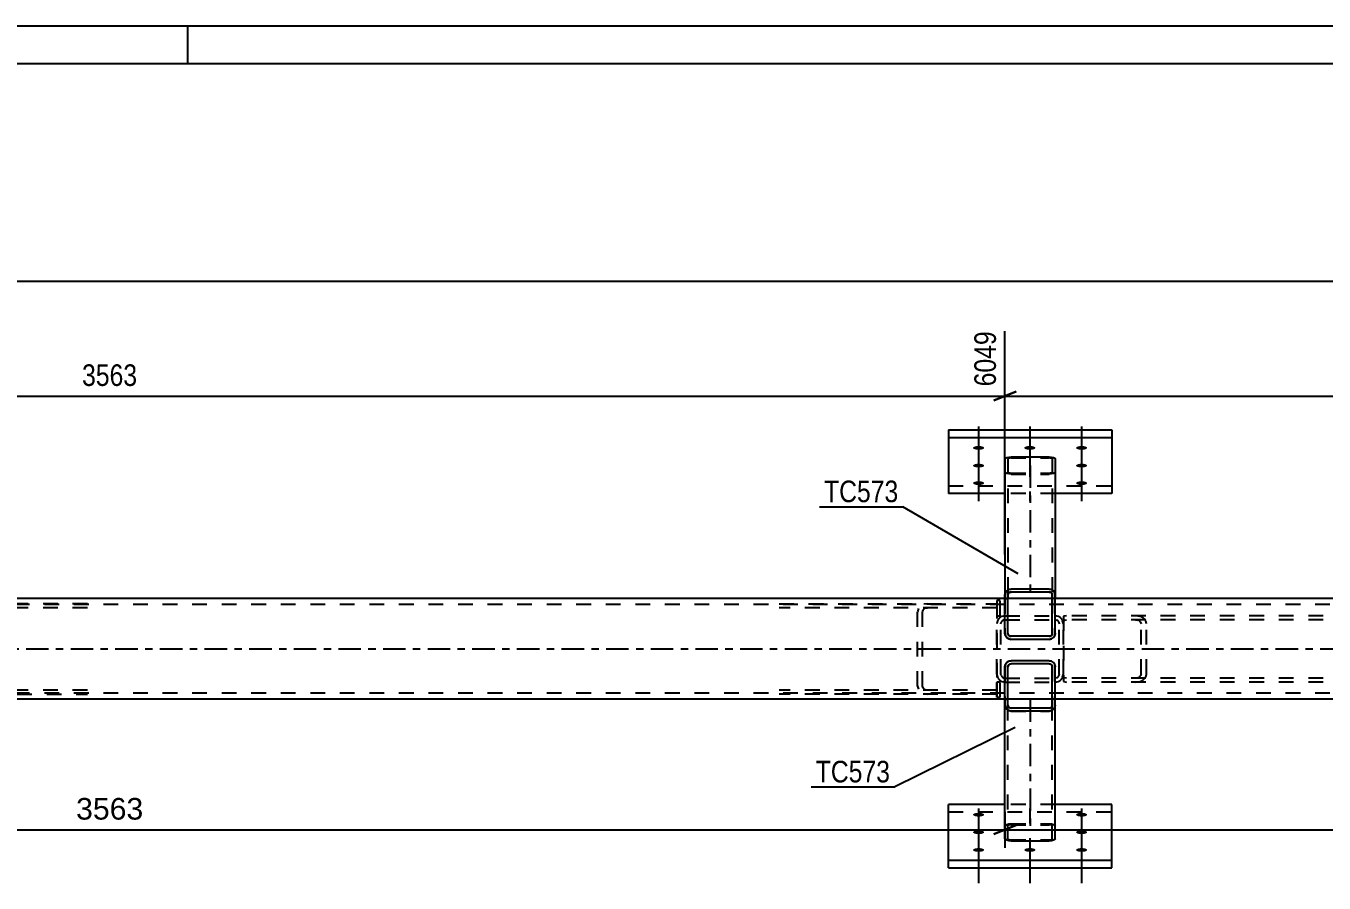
# Model space of a CAD drawing. Header units: millimetres. Extents: x -82 to 1107, y -634 to 207.
# Drawn here: x 245.5 to 417.7, y 93.4 to 207.1 of the extents above; entities that cross this region are included whole.
import ezdxf

# ---------------------------------------------------------------- set-up
doc = ezdxf.new("R2010")
doc.units = ezdxf.units.MM
doc.linetypes.add('DXK_LINE_DOT2', pattern=[3.9198, 1.9599, -1.9599])
doc.linetypes.add('DXK_LINE_DOT3', pattern=[5.9187, 2.979, -0.9799, 0.9799, -0.9799])
doc.styles.add('Arial', font='ARIAL.TTF', dxfattribs={"height": 0.2})
doc.styles.add('Arial Narrow', font='ARIALN.TTF', dxfattribs={"height": 0.2})

# ---------------------------------------------------------------- blocks, each defined once
blk = doc.blocks.new('Unknown-348435297-1162')
at = {"color": 5, "linetype": 'Continuous'}
for p, q in [((1106.97, 207.06), (-82.03, 207.06)), ((266.97, 202.06), (266.97, 207.06)), ((1101.97, 202.06), (-77.03, 202.06))]:
    blk.add_line(p, q, dxfattribs=at)
blk = doc.blocks.new('Part-348435297-2573 - 2361')
at = {"color": 7, "linetype": 'DXK_LINE_DOT2'}
for p, q in [((374.69, 130.86), (374.29, 130.86)), ((374.29, 130.86), (374.29, 128.86)), ((374.29, 130.86), (374.29, 128.86)), ((374.69, 128.86), (374.69, 130.86)), ((374.69, 128.86), (374.69, 130.86)), ((374.29, 128.86), (374.69, 128.86))]:
    blk.add_line(p, q, dxfattribs=at)
blk = doc.blocks.new('Part-348435297-2366 - 2361')
at = {"color": 7, "linetype": 'DXK_LINE_DOT2'}
for p, q in [((345.39, 130.46), (374.29, 130.46)), ((374.29, 129.93), (345.39, 129.93)), ((363.86, 129.8), (363.76, 129.39)), ((363.76, 119.53), (363.76, 129.39)), ((364.42, 129.39), (364.48, 129.6)), ((364.42, 119.53), (364.42, 129.39)), ((365.09, 130.46), (364.58, 130.38)), ((364.84, 129.89), (365.09, 129.93)), ((374.29, 130.46), (374.29, 118.46)), ((374.29, 118.99), (345.39, 118.99)), ((363.76, 119.53), (363.86, 119.12)), ((364.48, 119.32), (364.42, 119.53)), ((365.09, 118.99), (364.84, 119.03)), ((374.29, 118.46), (345.39, 118.46)), ((364.58, 118.54), (365.09, 118.46))]:
    blk.add_line(p, q, dxfattribs=at)
for centre, start, end in [((365.01, 129.3), 106.7172, 150.7482), ((365.01, 119.62), 209.2518, 253.2828)]:
    blk.add_arc(centre, 0.615, start, end, dxfattribs=at)
blk = doc.blocks.new('Part-348435297-2367 - 2361')
at = {"color": 7, "linetype": 'DXK_LINE_DOT2'}
for p, q in [((224.74, 130.46), (224.74, 118.46)), ((253.64, 130.46), (224.74, 130.46)), ((253.64, 129.93), (224.74, 129.93)), ((234.45, 130.38), (233.94, 130.46)), ((233.94, 129.93), (234.19, 129.89)), ((234.55, 129.6), (234.6, 129.39)), ((234.6, 119.53), (234.6, 129.39)), ((235.27, 129.39), (235.17, 129.8)), ((235.27, 119.53), (235.27, 129.39)), ((253.64, 118.99), (224.74, 118.99)), ((234.19, 119.03), (233.94, 118.99)), ((234.6, 119.53), (234.55, 119.32)), ((235.17, 119.12), (235.27, 119.53)), ((224.74, 118.46), (253.64, 118.46)), ((233.94, 118.46), (234.45, 118.54))]:
    blk.add_line(p, q, dxfattribs=at)
for centre, start, end in [((234.02, 129.3), 29.2518, 73.2828), ((234.02, 119.62), 286.7172, 330.7482)]:
    blk.add_arc(centre, 0.615, start, end, dxfattribs=at)
blk = doc.blocks.new('Part-348435297-2496 - 2361')
at = {"color": 2, "linetype": 'Continuous'}
for p, q in [((375.35, 131.13), (144.51, 131.13)), ((775.35, 131.13), (382.02, 131.13)), ((375.35, 117.79), (144.51, 117.79)), ((775.35, 117.79), (382.02, 117.79))]:
    blk.add_line(p, q, dxfattribs=at)
at = {"color": 7, "linetype": 'DXK_LINE_DOT2'}
for p, q in [((382.02, 131.13), (375.35, 131.13)), ((1010.34, 130.33), (44.28, 130.33)), ((1010.34, 118.59), (44.28, 118.59)), ((382.02, 117.79), (375.35, 117.79))]:
    blk.add_line(p, q, dxfattribs=at)
at = {"color": 7, "linetype": 'DXK_LINE_DOT3'}
blk.add_line((44.28, 124.46), (1010.34, 124.46), dxfattribs=at)
blk = doc.blocks.new('Part-348435297-2369 - 2361')
at = {"color": 7, "linetype": 'DXK_LINE_DOT2'}
for p, q in [((383.51, 128.86), (383.09, 128.8)), ((383.09, 128.8), (383.09, 120.12)), ((383.09, 128.21), (383.23, 128.29)), ((383.23, 128.29), (383.51, 128.33)), ((417.55, 128.86), (383.51, 128.86)), ((417.55, 128.33), (383.51, 128.33)), ((393.23, 128.78), (392.67, 128.86)), ((392.67, 128.33), (392.95, 128.29)), ((393.34, 128), (393.4, 127.79)), ((393.4, 121.13), (393.4, 127.79)), ((394.13, 127.79), (394.02, 128.2)), ((394.13, 121.13), (394.13, 127.79)), ((383.23, 120.63), (383.09, 120.71)), ((383.51, 120.59), (383.23, 120.63)), ((417.55, 120.59), (383.51, 120.59)), ((392.95, 120.63), (392.67, 120.59)), ((393.4, 121.13), (393.34, 120.92)), ((394.02, 120.72), (394.13, 121.13)), ((383.09, 120.12), (383.51, 120.06)), ((417.55, 120.06), (383.51, 120.06)), ((392.67, 120.06), (393.23, 120.14))]:
    blk.add_line(p, q, dxfattribs=at)
for centre, radius, start, end in [((392.78, 127.64), 0.668, 32.4096, 75.4447), ((392.89, 127.49), 1.34, 32.4096, 75.4447), ((392.78, 121.28), 0.668, 284.5553, 327.5904), ((392.89, 121.44), 1.34, 284.5553, 327.5904)]:
    blk.add_arc(centre, radius, start, end, dxfattribs=at)
blk = doc.blocks.new('Part-348435297-2438 - 2361')
at = {"color": 2, "linetype": 'Continuous'}
for p, q in [((375.41, 149.75), (375.59, 149.84)), ((375.59, 149.84), (375.84, 149.9)), ((375.84, 149.9), (376.15, 149.92)), ((376.15, 149.92), (381.22, 149.92)), ((381.22, 149.92), (381.52, 149.9)), ((381.52, 149.9), (381.78, 149.84)), ((381.78, 149.84), (381.96, 149.75)), ((375.35, 149.65), (375.41, 149.75)), ((375.35, 149.65), (375.35, 131.6)), ((381.96, 149.75), (382.02, 149.65)), ((382.02, 149.65), (382.02, 131.13)), ((381.62, 131.13), (375.75, 131.13)), ((382.02, 131.13), (382.02, 131.13))]:
    blk.add_line(p, q, dxfattribs=at)
at = {"color": 7, "linetype": 'DXK_LINE_DOT2'}
for p, q in [((375.78, 149.7), (375.75, 149.65)), ((375.75, 149.65), (375.75, 132.27)), ((375.87, 149.74), (375.78, 149.7)), ((376, 149.77), (375.87, 149.74)), ((376.15, 149.78), (376, 149.77)), ((376.15, 149.78), (381.22, 149.78)), ((381.37, 149.77), (381.22, 149.78)), ((381.5, 149.74), (381.37, 149.77)), ((381.59, 149.7), (381.5, 149.74)), ((381.62, 149.65), (381.59, 149.7)), ((381.62, 149.65), (381.62, 131.13)), ((375.41, 147.81), (375.35, 147.91)), ((375.59, 147.72), (375.41, 147.81)), ((375.84, 147.66), (375.59, 147.72)), ((375.75, 147.91), (375.78, 147.86)), ((375.78, 147.86), (375.87, 147.82)), ((376.15, 147.64), (375.84, 147.66)), ((375.87, 147.82), (376, 147.79)), ((376, 147.79), (376.15, 147.78)), ((376.15, 147.78), (381.22, 147.78)), ((376.15, 147.64), (381.22, 147.64)), ((381.22, 147.78), (381.37, 147.79)), ((381.52, 147.66), (381.22, 147.64)), ((381.37, 147.79), (381.5, 147.82)), ((381.5, 147.82), (381.52, 147.83)), ((381.52, 147.83), (381.59, 147.86)), ((381.78, 147.72), (381.52, 147.66)), ((381.59, 147.86), (381.62, 147.91)), ((381.96, 147.81), (381.78, 147.72)), ((382.02, 147.91), (381.96, 147.81)), ((375.35, 131.6), (375.35, 131.13)), ((375.41, 131.13), (375.35, 131.13)), ((375.35, 131.13), (375.75, 131.13)), ((375.75, 132.27), (375.75, 131.13)), ((382.02, 131.13), (381.62, 131.13))]:
    blk.add_line(p, q, dxfattribs=at)
at = {"color": 7, "linetype": 'DXK_LINE_DOT3'}
blk.add_line((378.68, 148.78), (378.68, 131.13), dxfattribs=at)
blk = doc.blocks.new('Part-348435297-2376 - 2361')
at = {"color": 7, "linetype": 'DXK_LINE_DOT2'}
for p, q in [((374.37, 128.2), (374.29, 127.79)), ((374.29, 121.13), (374.29, 127.79)), ((374.82, 127.79), (374.86, 128)), ((374.82, 121.13), (374.82, 127.79)), ((375.35, 128.86), (374.94, 128.78)), ((375.15, 128.29), (375.35, 128.33)), ((375.35, 128.86), (382.02, 128.86)), ((375.35, 128.33), (382.02, 128.33)), ((382.43, 128.78), (382.02, 128.86)), ((382.02, 128.33), (382.22, 128.29)), ((382.51, 128), (382.55, 127.79)), ((382.55, 121.13), (382.55, 127.79)), ((383.09, 127.79), (383, 128.2)), ((383.09, 121.13), (383.09, 127.79)), ((374.29, 121.13), (374.37, 120.72)), ((374.86, 120.92), (374.82, 121.13)), ((375.35, 120.59), (375.15, 120.63)), ((375.35, 120.59), (382.02, 120.59)), ((382.22, 120.63), (382.02, 120.59)), ((382.55, 121.13), (382.51, 120.92)), ((383, 120.72), (383.09, 121.13)), ((374.94, 120.14), (375.35, 120.06)), ((375.35, 120.06), (382.02, 120.06)), ((382.02, 120.06), (382.43, 120.14))]:
    blk.add_line(p, q, dxfattribs=at)
for centre, radius, start, end in [((375.35, 127.79), 1.07, 112.5, 157.5), ((375.35, 127.79), 0.533, 112.5, 157.5), ((382.02, 127.79), 0.533, 22.5, 67.5), ((382.02, 127.79), 1.07, 22.5, 67.5), ((375.35, 121.13), 1.07, 202.5, 247.5), ((375.35, 121.13), 0.533, 202.5, 247.5), ((382.02, 121.13), 0.533, 292.5, 337.5), ((382.02, 121.13), 1.07, 292.5, 337.5)]:
    blk.add_arc(centre, radius, start, end, dxfattribs=at)
blk = doc.blocks.new('Part-348435297-2457 - 2361')
at = {"color": 2, "linetype": 'Continuous'}
for p, q in [((367.85, 153.49), (367.85, 145.08)), ((367.85, 153.49), (389.52, 153.49)), ((389.52, 153.49), (389.52, 145.08)), ((367.85, 152.49), (389.52, 152.49)), ((375.35, 145.08), (367.85, 145.08)), ((389.52, 145.08), (382.02, 145.08))]:
    blk.add_line(p, q, dxfattribs=at)
at = {"color": 7, "linetype": 'DXK_LINE_DOT2'}
for p, q in [((367.85, 146.08), (389.52, 146.08)), ((382.02, 145.08), (375.35, 145.08))]:
    blk.add_line(p, q, dxfattribs=at)
blk = doc.blocks.new('Part-348435297-2393 - 2361')
at = {"color": 7, "linetype": 'DXK_LINE_DOT2'}
for p, q in [((375.35, 117.01), (375.35, 117.79)), ((375.41, 117.79), (375.35, 117.79)), ((375.35, 117.79), (375.75, 117.79)), ((375.75, 99.27), (375.75, 117.79)), ((381.62, 99.27), (381.62, 117.79)), ((382.02, 117.79), (381.62, 117.79)), ((375.35, 101.01), (375.41, 101.11)), ((375.41, 101.11), (375.59, 101.2)), ((375.59, 101.2), (375.84, 101.26)), ((375.78, 101.06), (375.75, 101.01)), ((375.87, 101.1), (375.78, 101.06)), ((375.84, 101.26), (376.15, 101.28)), ((376, 101.13), (375.87, 101.1)), ((376.15, 101.14), (376, 101.13)), ((376.15, 101.28), (381.22, 101.28)), ((376.15, 101.14), (381.22, 101.14)), ((381.22, 101.28), (381.52, 101.26)), ((381.37, 101.13), (381.22, 101.14)), ((381.5, 101.1), (381.37, 101.13)), ((381.5, 101.1), (381.52, 101.09)), ((381.52, 101.26), (381.78, 101.2)), ((381.52, 101.09), (381.59, 101.06)), ((381.62, 101.01), (381.59, 101.06)), ((381.78, 101.2), (381.96, 101.11)), ((381.96, 101.11), (382.02, 101.01)), ((375.75, 99.27), (375.78, 99.22)), ((375.78, 99.22), (375.87, 99.18)), ((375.87, 99.18), (376, 99.15)), ((376, 99.15), (376.15, 99.14)), ((376.15, 99.14), (381.22, 99.14)), ((381.22, 99.14), (381.37, 99.15)), ((381.37, 99.15), (381.5, 99.18)), ((381.5, 99.18), (381.59, 99.22)), ((381.59, 99.22), (381.62, 99.27))]:
    blk.add_line(p, q, dxfattribs=at)
at = {"color": 2, "linetype": 'Continuous'}
for p, q in [((381.62, 117.79), (375.75, 117.79)), ((382.02, 117.79), (382.02, 117.79)), ((382.02, 99.27), (382.02, 117.79)), ((375.35, 99.27), (375.35, 117.01)), ((375.41, 99.17), (375.35, 99.27)), ((375.59, 99.08), (375.41, 99.17)), ((375.84, 99.02), (375.59, 99.08)), ((376.15, 99), (375.84, 99.02)), ((376.15, 99), (381.22, 99)), ((381.52, 99.02), (381.22, 99)), ((381.78, 99.08), (381.52, 99.02)), ((381.96, 99.17), (381.78, 99.08)), ((382.02, 99.27), (381.96, 99.17))]:
    blk.add_line(p, q, dxfattribs=at)
at = {"color": 7, "linetype": 'DXK_LINE_DOT3'}
blk.add_line((378.68, 117.79), (378.68, 100.14), dxfattribs=at)
blk = doc.blocks.new('Part-348435297-2456 - 2361')
at = {"color": 2, "linetype": 'Continuous'}
for p, q in [((367.85, 95.43), (367.85, 103.85)), ((375.35, 103.85), (367.85, 103.85)), ((389.52, 103.85), (382.02, 103.85)), ((389.52, 95.43), (389.52, 103.85)), ((367.85, 96.43), (389.52, 96.43)), ((367.85, 95.43), (389.52, 95.43))]:
    blk.add_line(p, q, dxfattribs=at)
at = {"color": 7, "linetype": 'DXK_LINE_DOT2'}
for p, q in [((375.41, 103.85), (375.35, 103.85)), ((382.02, 103.85), (375.41, 103.85)), ((367.85, 102.84), (389.52, 102.84))]:
    blk.add_line(p, q, dxfattribs=at)
blk = doc.blocks.new('Bolt-348435297-2550 - 2361')
at = {"linetype": 'Continuous'}
for points in [[(371.85, 102.23), (371.7, 102.23), (371.55, 102.25), (371.42, 102.27), (371.31, 102.31), (371.22, 102.35), (371.15, 102.4), (371.12, 102.45), (371.12, 102.5), (371.15, 102.55), (371.22, 102.6), (371.31, 102.64), (371.42, 102.68), (371.55, 102.71), (371.7, 102.72), (371.85, 102.73), (372, 102.72), (372.15, 102.71), (372.28, 102.68), (372.4, 102.64), (372.49, 102.6), (372.55, 102.55), (372.58, 102.5), (372.58, 102.45), (372.55, 102.4), (372.49, 102.35), (372.4, 102.31), (372.28, 102.27), (372.15, 102.25), (372, 102.23)], [(385.52, 102.23), (385.36, 102.23), (385.22, 102.25), (385.09, 102.27), (384.97, 102.31), (384.88, 102.35), (384.82, 102.4), (384.79, 102.45), (384.79, 102.5), (384.82, 102.55), (384.88, 102.6), (384.97, 102.64), (385.09, 102.68), (385.22, 102.71), (385.36, 102.72), (385.52, 102.73), (385.67, 102.72), (385.82, 102.71), (385.95, 102.68), (386.06, 102.64), (386.15, 102.6), (386.21, 102.55), (386.25, 102.5), (386.25, 102.45), (386.21, 102.4), (386.15, 102.35), (386.06, 102.31), (385.95, 102.27), (385.82, 102.25), (385.67, 102.23)], [(371.85, 99.9), (371.7, 99.91), (371.55, 99.92), (371.42, 99.95), (371.31, 99.98), (371.22, 100.03), (371.15, 100.07), (371.12, 100.13), (371.12, 100.18), (371.15, 100.23), (371.22, 100.28), (371.31, 100.32), (371.42, 100.35), (371.55, 100.38), (371.7, 100.4), (371.85, 100.4), (372, 100.4), (372.15, 100.38), (372.28, 100.35), (372.4, 100.32), (372.49, 100.28), (372.55, 100.23), (372.58, 100.18), (372.58, 100.13), (372.55, 100.07), (372.49, 100.03), (372.4, 99.98), (372.28, 99.95), (372.15, 99.92), (372, 99.91)], [(385.52, 99.9), (385.36, 99.91), (385.22, 99.92), (385.09, 99.95), (384.97, 99.98), (384.88, 100.03), (384.82, 100.07), (384.79, 100.13), (384.79, 100.18), (384.82, 100.23), (384.88, 100.28), (384.97, 100.32), (385.09, 100.35), (385.22, 100.38), (385.36, 100.4), (385.52, 100.4), (385.67, 100.4), (385.82, 100.38), (385.95, 100.35), (386.06, 100.32), (386.15, 100.28), (386.21, 100.23), (386.25, 100.18), (386.25, 100.13), (386.21, 100.07), (386.15, 100.03), (386.06, 99.98), (385.95, 99.95), (385.82, 99.92), (385.67, 99.91)], [(371.85, 97.55), (371.7, 97.56), (371.55, 97.57), (371.42, 97.6), (371.31, 97.63), (371.22, 97.68), (371.15, 97.73), (371.12, 97.78), (371.12, 97.83), (371.15, 97.88), (371.22, 97.93), (371.31, 97.97), (371.42, 98.01), (371.55, 98.03), (371.7, 98.05), (371.85, 98.05), (372, 98.05), (372.15, 98.03), (372.28, 98.01), (372.4, 97.97), (372.49, 97.93), (372.55, 97.88), (372.58, 97.83), (372.58, 97.78), (372.55, 97.73), (372.49, 97.68), (372.4, 97.63), (372.28, 97.6), (372.15, 97.57), (372, 97.56)], [(378.65, 97.55), (378.5, 97.56), (378.35, 97.57), (378.22, 97.6), (378.11, 97.63), (378.02, 97.68), (377.95, 97.73), (377.92, 97.78), (377.92, 97.83), (377.95, 97.88), (378.02, 97.93), (378.11, 97.97), (378.22, 98.01), (378.35, 98.03), (378.5, 98.05), (378.65, 98.05), (378.8, 98.05), (378.95, 98.03), (379.08, 98.01), (379.2, 97.97), (379.29, 97.93), (379.35, 97.88), (379.38, 97.83), (379.38, 97.78), (379.35, 97.73), (379.29, 97.68), (379.2, 97.63), (379.08, 97.6), (378.95, 97.57), (378.8, 97.56)], [(385.52, 97.55), (385.36, 97.56), (385.22, 97.57), (385.09, 97.6), (384.97, 97.63), (384.88, 97.68), (384.82, 97.73), (384.79, 97.78), (384.79, 97.83), (384.82, 97.88), (384.88, 97.93), (384.97, 97.97), (385.09, 98.01), (385.22, 98.03), (385.36, 98.05), (385.52, 98.05), (385.67, 98.05), (385.82, 98.03), (385.95, 98.01), (386.06, 97.97), (386.15, 97.93), (386.21, 97.88), (386.25, 97.83), (386.25, 97.78), (386.21, 97.73), (386.15, 97.68), (386.06, 97.63), (385.95, 97.6), (385.82, 97.57), (385.67, 97.56)]]:
    blk.add_hatch(color=1, dxfattribs=at).paths.add_polyline_path(points)
at = {"color": 1, "linetype": 'Continuous'}
for p, q in [((371.85, 103.29), (371.85, 98.09)), ((385.52, 103.29), (385.52, 98.09)), ((371.85, 100.97), (371.85, 95.77)), ((385.52, 100.97), (385.52, 95.77)), ((371.85, 98.62), (371.85, 93.42)), ((378.65, 98.62), (378.65, 93.42)), ((385.52, 98.62), (385.52, 93.42))]:
    blk.add_line(p, q, dxfattribs=at)
at = {"color": 1, "linetype": 'DXK_LINE_DOT2'}
blk.add_line((378.65, 103.29), (378.65, 98.09), dxfattribs=at)
blk = doc.blocks.new('Bolt-348435297-2551 - 2361')
at = {"linetype": 'Continuous'}
for points in [[(371.85, 151.37), (372, 151.36), (372.15, 151.35), (372.28, 151.32), (372.4, 151.29), (372.49, 151.24), (372.55, 151.2), (372.58, 151.14), (372.58, 151.09), (372.55, 151.04), (372.49, 150.99), (372.4, 150.95), (372.28, 150.91), (372.15, 150.89), (372, 150.87), (371.85, 150.87), (371.7, 150.87), (371.55, 150.89), (371.42, 150.91), (371.31, 150.95), (371.22, 150.99), (371.15, 151.04), (371.12, 151.09), (371.12, 151.14), (371.15, 151.2), (371.22, 151.24), (371.31, 151.29), (371.42, 151.32), (371.55, 151.35), (371.7, 151.36)], [(378.65, 151.37), (378.8, 151.36), (378.95, 151.35), (379.08, 151.32), (379.2, 151.29), (379.29, 151.24), (379.35, 151.2), (379.38, 151.14), (379.38, 151.09), (379.35, 151.04), (379.29, 150.99), (379.2, 150.95), (379.08, 150.91), (378.95, 150.89), (378.8, 150.87), (378.65, 150.87), (378.5, 150.87), (378.35, 150.89), (378.22, 150.91), (378.11, 150.95), (378.02, 150.99), (377.95, 151.04), (377.92, 151.09), (377.92, 151.14), (377.95, 151.2), (378.02, 151.24), (378.11, 151.29), (378.22, 151.32), (378.35, 151.35), (378.5, 151.36)], [(385.52, 151.37), (385.67, 151.36), (385.82, 151.35), (385.95, 151.32), (386.06, 151.29), (386.15, 151.24), (386.21, 151.2), (386.25, 151.14), (386.25, 151.09), (386.21, 151.04), (386.15, 150.99), (386.06, 150.95), (385.95, 150.91), (385.82, 150.89), (385.67, 150.87), (385.52, 150.87), (385.36, 150.87), (385.22, 150.89), (385.09, 150.91), (384.97, 150.95), (384.88, 150.99), (384.82, 151.04), (384.79, 151.09), (384.79, 151.14), (384.82, 151.2), (384.88, 151.24), (384.97, 151.29), (385.09, 151.32), (385.22, 151.35), (385.36, 151.36)], [(371.85, 149.02), (372, 149.01), (372.15, 149), (372.28, 148.97), (372.4, 148.94), (372.49, 148.89), (372.55, 148.85), (372.58, 148.8), (372.58, 148.74), (372.55, 148.69), (372.49, 148.64), (372.4, 148.6), (372.28, 148.57), (372.15, 148.54), (372, 148.52), (371.85, 148.52), (371.7, 148.52), (371.55, 148.54), (371.42, 148.57), (371.31, 148.6), (371.22, 148.64), (371.15, 148.69), (371.12, 148.74), (371.12, 148.8), (371.15, 148.85), (371.22, 148.89), (371.31, 148.94), (371.42, 148.97), (371.55, 149), (371.7, 149.01)], [(385.52, 149.02), (385.67, 149.01), (385.82, 149), (385.95, 148.97), (386.06, 148.94), (386.15, 148.89), (386.21, 148.85), (386.25, 148.8), (386.25, 148.74), (386.21, 148.69), (386.15, 148.64), (386.06, 148.6), (385.95, 148.57), (385.82, 148.54), (385.67, 148.52), (385.52, 148.52), (385.36, 148.52), (385.22, 148.54), (385.09, 148.57), (384.97, 148.6), (384.88, 148.64), (384.82, 148.69), (384.79, 148.74), (384.79, 148.8), (384.82, 148.85), (384.88, 148.89), (384.97, 148.94), (385.09, 148.97), (385.22, 149), (385.36, 149.01)], [(371.85, 146.69), (372, 146.69), (372.15, 146.67), (372.28, 146.65), (372.4, 146.61), (372.49, 146.57), (372.55, 146.52), (372.58, 146.47), (372.58, 146.42), (372.55, 146.37), (372.49, 146.32), (372.4, 146.28), (372.28, 146.24), (372.15, 146.21), (372, 146.2), (371.85, 146.19), (371.7, 146.2), (371.55, 146.21), (371.42, 146.24), (371.31, 146.28), (371.22, 146.32), (371.15, 146.37), (371.12, 146.42), (371.12, 146.47), (371.15, 146.52), (371.22, 146.57), (371.31, 146.61), (371.42, 146.65), (371.55, 146.67), (371.7, 146.69)], [(385.52, 146.69), (385.67, 146.69), (385.82, 146.67), (385.95, 146.65), (386.06, 146.61), (386.15, 146.57), (386.21, 146.52), (386.25, 146.47), (386.25, 146.42), (386.21, 146.37), (386.15, 146.32), (386.06, 146.28), (385.95, 146.24), (385.82, 146.21), (385.67, 146.2), (385.52, 146.19), (385.36, 146.2), (385.22, 146.21), (385.09, 146.24), (384.97, 146.28), (384.88, 146.32), (384.82, 146.37), (384.79, 146.42), (384.79, 146.47), (384.82, 146.52), (384.88, 146.57), (384.97, 146.61), (385.09, 146.65), (385.22, 146.67), (385.36, 146.69)]]:
    blk.add_hatch(color=1, dxfattribs=at).paths.add_polyline_path(points)
at = {"color": 1, "linetype": 'Continuous'}
for p, q in [((371.85, 153.94), (371.85, 148.74)), ((378.65, 153.94), (378.65, 148.74)), ((385.52, 153.94), (385.52, 148.74)), ((371.85, 151.59), (371.85, 146.39)), ((385.52, 151.59), (385.52, 146.39)), ((371.85, 149.26), (371.85, 144.06)), ((385.52, 149.26), (385.52, 144.06))]:
    blk.add_line(p, q, dxfattribs=at)
at = {"color": 1, "linetype": 'DXK_LINE_DOT2'}
blk.add_line((378.65, 149.26), (378.65, 144.06), dxfattribs=at)
blk = doc.blocks.new('Part-348435297-2570 - 2361')
at = {"color": 7, "linetype": 'DXK_LINE_DOT2'}
for p, q in [((374.69, 120.06), (374.29, 120.06)), ((374.29, 118.06), (374.29, 120.06)), ((374.29, 120.06), (374.29, 118.06)), ((374.69, 118.06), (374.69, 120.06)), ((374.69, 118.06), (374.69, 120.06)), ((374.29, 118.06), (374.69, 118.06))]:
    blk.add_line(p, q, dxfattribs=at)
blk = doc.blocks.new('Part-348435297-7292 - 2361')
at = {"color": 2, "linetype": 'Continuous'}
for p, q in [((375.41, 131.9), (375.35, 131.6)), ((375.35, 126.53), (375.35, 131.6)), ((375.58, 132.16), (375.41, 131.9)), ((375.84, 132.34), (375.58, 132.16)), ((375.75, 131.6), (375.78, 131.75)), ((375.78, 131.75), (375.75, 131.6)), ((375.75, 131.6), (375.75, 131.6)), ((375.75, 131.13), (375.75, 131.6)), ((375.75, 126.53), (375.75, 131.6)), ((375.75, 126.53), (375.75, 131.13)), ((375.75, 131.13), (375.75, 131.13)), ((375.75, 131.13), (375.75, 131.13)), ((375.75, 131.13), (375.75, 131.13)), ((375.78, 131.75), (375.87, 131.88)), ((375.87, 131.88), (375.78, 131.75)), ((376.15, 132.4), (375.84, 132.34)), ((375.87, 131.88), (376, 131.97)), ((376, 131.97), (375.87, 131.88)), ((376, 131.97), (376.15, 132)), ((381.22, 132.4), (376.15, 132.4)), ((381.22, 132), (376.15, 132)), ((381.52, 132.34), (381.22, 132.4)), ((381.22, 132), (381.37, 131.97)), ((381.37, 131.97), (381.5, 131.88)), ((381.5, 131.88), (381.59, 131.75)), ((381.78, 132.16), (381.52, 132.34)), ((381.52, 132.34), (381.78, 132.16)), ((381.59, 131.75), (381.62, 131.6)), ((381.62, 126.53), (381.62, 131.6)), ((381.95, 131.9), (381.78, 132.16)), ((381.78, 132.16), (381.96, 131.9)), ((382.02, 131.6), (381.95, 131.9)), ((381.96, 131.9), (382.02, 131.6)), ((382.02, 126.53), (382.02, 131.6)), ((382.02, 131.6), (382.02, 131.6)), ((382.02, 131.13), (382.02, 131.6)), ((382.02, 126.53), (382.02, 131.13)), ((382.02, 131.13), (382.02, 131.13)), ((382.02, 131.13), (382.02, 131.13)), ((382.02, 131.13), (382.02, 131.13)), ((375.35, 126.53), (375.41, 126.22)), ((375.41, 126.22), (375.58, 125.96)), ((375.58, 125.96), (375.84, 125.79)), ((375.75, 126.53), (375.75, 126.53)), ((375.78, 126.38), (375.75, 126.53)), ((375.75, 126.53), (375.78, 126.38)), ((375.87, 126.25), (375.78, 126.38)), ((375.78, 126.38), (375.87, 126.25)), ((375.84, 125.79), (376.15, 125.73)), ((376, 126.16), (375.87, 126.25)), ((375.87, 126.25), (376, 126.16)), ((376.15, 126.13), (376, 126.16)), ((381.22, 126.13), (376.15, 126.13)), ((381.22, 125.73), (376.15, 125.73)), ((381.37, 126.16), (381.22, 126.13)), ((381.22, 125.73), (381.52, 125.79)), ((381.5, 126.25), (381.37, 126.16)), ((381.59, 126.38), (381.5, 126.25)), ((381.52, 125.79), (381.78, 125.96)), ((381.62, 126.53), (381.59, 126.38)), ((381.78, 125.96), (381.95, 126.22)), ((381.95, 126.22), (382.02, 126.53)), ((382.02, 126.53), (381.96, 126.22)), ((382.02, 126.53), (382.02, 126.53))]:
    blk.add_line(p, q, dxfattribs=at)
at = {"color": 7, "linetype": 'DXK_LINE_DOT2'}
for p, q in [((375.35, 131.6), (375.41, 131.9)), ((375.35, 131.6), (375.35, 131.6)), ((375.35, 131.6), (375.35, 131.13)), ((375.35, 131.13), (375.35, 131.13)), ((375.35, 131.13), (375.35, 126.53)), ((375.75, 131.13), (375.35, 131.13)), ((375.41, 131.9), (375.58, 132.16)), ((375.58, 132.16), (375.84, 132.34)), ((375.84, 132.34), (376.15, 132.4)), ((376.15, 132), (376, 131.97)), ((381.22, 132.4), (376.15, 132.4)), ((376.15, 132), (376.15, 132)), ((381.22, 132.4), (381.22, 132.4)), ((381.22, 132.4), (381.52, 132.34)), ((381.22, 132), (381.22, 132)), ((381.37, 131.97), (381.22, 132)), ((381.5, 131.88), (381.37, 131.97)), ((381.59, 131.75), (381.5, 131.88)), ((381.62, 131.6), (381.59, 131.75)), ((381.62, 131.6), (381.62, 131.6)), ((381.62, 131.6), (381.62, 131.13)), ((381.62, 131.13), (381.62, 131.13)), ((381.62, 131.13), (381.62, 126.53)), ((382.02, 131.13), (381.62, 131.13)), ((375.35, 126.53), (375.35, 126.53)), ((375.41, 126.22), (375.35, 126.53)), ((376.15, 125.73), (375.84, 125.79)), ((376, 126.16), (376.15, 126.13)), ((376.15, 126.13), (376.15, 126.13)), ((381.22, 126.13), (381.37, 126.16)), ((381.22, 126.13), (381.22, 126.13)), ((381.22, 126.13), (381.22, 126.13)), ((381.52, 125.79), (381.22, 125.73)), ((381.22, 125.73), (381.22, 125.73)), ((381.22, 125.73), (381.22, 125.73)), ((381.37, 126.16), (381.5, 126.25)), ((381.5, 126.25), (381.59, 126.38)), ((381.59, 126.38), (381.62, 126.53)), ((381.62, 126.53), (381.62, 126.53))]:
    blk.add_line(p, q, dxfattribs=at)
at = {"color": 7, "linetype": 'DXK_LINE_DOT3'}
blk.add_line((378.68, 129.06), (378.68, 129.06), dxfattribs=at)
at = {"color": 7, "linetype": 'DXK_LINE_DOT2'}
blk.add_arc((376.15, 126.53), 0.8, 202.5012, 247.5012, dxfattribs=at)
at = {"color": 2, "linetype": 'Continuous'}
blk.add_arc((381.22, 126.53), 0.8, 292.5012, 337.5012, dxfattribs=at)
blk = doc.blocks.new('Part-348435297-7293 - 2361')
at = {"color": 2, "linetype": 'Continuous'}
for p, q in [((375.41, 122.4), (375.35, 122.09)), ((375.58, 122.66), (375.41, 122.4)), ((375.84, 122.83), (375.58, 122.66)), ((375.75, 122.09), (375.78, 122.24)), ((375.78, 122.24), (375.75, 122.09)), ((375.78, 122.24), (375.87, 122.37)), ((375.87, 122.37), (375.78, 122.24)), ((376.15, 122.89), (375.84, 122.83)), ((375.87, 122.37), (376, 122.46)), ((376, 122.46), (375.87, 122.37)), ((376, 122.46), (376.15, 122.49)), ((381.22, 122.89), (376.15, 122.89)), ((381.22, 122.49), (376.15, 122.49)), ((381.52, 122.83), (381.22, 122.89)), ((381.22, 122.49), (381.37, 122.46)), ((381.37, 122.46), (381.5, 122.37)), ((381.5, 122.37), (381.59, 122.24)), ((381.78, 122.65), (381.52, 122.83)), ((381.59, 122.24), (381.62, 122.09)), ((381.95, 122.4), (381.78, 122.65)), ((382.02, 122.09), (381.95, 122.4)), ((381.96, 122.4), (382.02, 122.09)), ((375.35, 117.02), (375.35, 122.09)), ((375.75, 122.09), (375.75, 122.09)), ((375.75, 117.79), (375.75, 122.09)), ((375.75, 117.02), (375.75, 122.09)), ((381.62, 117.02), (381.62, 122.09)), ((382.02, 117.02), (382.02, 122.09)), ((382.02, 117.79), (382.02, 122.09)), ((382.02, 122.09), (382.02, 122.09)), ((375.75, 117.79), (375.75, 117.79)), ((375.75, 117.02), (375.75, 117.79)), ((375.75, 117.79), (375.75, 117.79)), ((375.75, 117.79), (375.75, 117.79)), ((382.02, 117.79), (382.02, 117.79)), ((382.02, 117.02), (382.02, 117.79)), ((382.02, 117.79), (382.02, 117.79)), ((382.02, 117.79), (382.02, 117.79)), ((375.35, 117.02), (375.41, 116.72)), ((375.41, 116.72), (375.58, 116.46)), ((375.58, 116.46), (375.84, 116.28)), ((375.75, 117.02), (375.75, 117.02)), ((375.78, 116.87), (375.75, 117.02)), ((375.75, 117.02), (375.78, 116.87)), ((375.87, 116.74), (375.78, 116.87)), ((375.78, 116.87), (375.87, 116.74)), ((375.84, 116.28), (376.15, 116.22)), ((376, 116.65), (375.87, 116.74)), ((375.87, 116.74), (376, 116.65)), ((376.15, 116.62), (376, 116.65)), ((381.22, 116.62), (376.15, 116.62)), ((381.22, 116.22), (376.15, 116.22)), ((381.37, 116.65), (381.22, 116.62)), ((381.22, 116.22), (381.52, 116.28)), ((381.5, 116.74), (381.37, 116.65)), ((381.59, 116.87), (381.5, 116.74)), ((381.52, 116.28), (381.78, 116.46)), ((381.78, 116.46), (381.52, 116.28)), ((381.62, 117.02), (381.59, 116.87)), ((381.78, 116.46), (381.95, 116.72)), ((381.96, 116.72), (381.78, 116.46)), ((381.95, 116.72), (382.02, 117.02)), ((382.02, 117.02), (381.96, 116.72)), ((382.02, 117.02), (382.02, 117.02))]:
    blk.add_line(p, q, dxfattribs=at)
at = {"color": 7, "linetype": 'DXK_LINE_DOT2'}
for p, q in [((375.35, 122.09), (375.41, 122.4)), ((375.84, 122.83), (376.15, 122.89)), ((376.15, 122.49), (376, 122.46)), ((376.15, 122.49), (376.15, 122.49)), ((381.22, 122.89), (381.22, 122.89)), ((381.22, 122.89), (381.22, 122.89)), ((381.22, 122.89), (381.52, 122.83)), ((381.22, 122.49), (381.22, 122.49)), ((381.22, 122.49), (381.22, 122.49)), ((381.37, 122.46), (381.22, 122.49)), ((381.5, 122.37), (381.37, 122.46)), ((381.59, 122.24), (381.5, 122.37)), ((381.62, 122.09), (381.59, 122.24)), ((375.35, 122.09), (375.35, 122.09)), ((375.35, 122.09), (375.35, 117.79)), ((381.62, 122.09), (381.62, 122.09)), ((381.62, 122.09), (381.62, 117.79)), ((375.35, 117.79), (375.35, 117.79)), ((375.35, 117.79), (375.35, 117.02)), ((375.75, 117.79), (375.35, 117.79)), ((381.62, 117.79), (381.62, 117.79)), ((381.62, 117.79), (381.62, 117.02)), ((382.02, 117.79), (381.62, 117.79)), ((375.35, 117.02), (375.35, 117.02)), ((375.41, 116.72), (375.35, 117.02)), ((375.58, 116.46), (375.41, 116.72)), ((375.84, 116.28), (375.58, 116.46)), ((376.15, 116.22), (375.84, 116.28)), ((376, 116.65), (376.15, 116.62)), ((376.15, 116.62), (376.15, 116.62)), ((376.15, 116.22), (381.22, 116.22)), ((381.22, 116.62), (381.37, 116.65)), ((381.22, 116.62), (381.22, 116.62)), ((381.22, 116.62), (381.22, 116.62)), ((381.52, 116.28), (381.22, 116.22)), ((381.22, 116.22), (381.22, 116.22)), ((381.37, 116.65), (381.5, 116.74)), ((381.5, 116.74), (381.59, 116.87)), ((381.59, 116.87), (381.62, 117.02)), ((381.62, 117.02), (381.62, 117.02))]:
    blk.add_line(p, q, dxfattribs=at)
blk.add_arc((376.15, 122.09), 0.8, 112.4979, 157.4979, dxfattribs=at)
at = {"color": 2, "linetype": 'Continuous'}
blk.add_arc((381.22, 122.09), 0.8, 22.4979, 67.4979, dxfattribs=at)
blk = doc.blocks.new('StraightDimension-348435297-7359 - 2361')
at = {"color": 7, "linetype": 'Continuous'}
for p, q in [((375.35, 136.96), (375.35, 166.6)), ((376.85, 158.58), (373.85, 157.38)), ((375.35, 157.98), (775.35, 157.98))]:
    blk.add_line(p, q, dxfattribs=at)
blk = doc.blocks.new('StraightDimension-348435297-7360 - 2361')
at = {"color": 7, "linetype": 'Continuous'}
for p, q in [((375.35, 136.96), (375.35, 166.6)), ((373.85, 157.38), (376.85, 158.58)), ((137.85, 157.98), (375.35, 157.98))]:
    blk.add_line(p, q, dxfattribs=at)
at = {"color": 0, "linetype": 'Continuous'}
blk.add_wipeout([(374.75, 167.2), (370.55, 167.2), (370.55, 158.68), (374.75, 158.68)], dxfattribs=at)
at = {"color": 0}
blk.add_wipeout([(260.85, 158.73), (260.85, 162.93), (252.34, 162.93), (252.34, 158.73)], dxfattribs=at)
at = {"color": 3, "linetype": 'Continuous', "style": 'Arial Narrow'}
blk.add_text('6049', height=2.863, rotation=90.0002, dxfattribs=at).set_placement((374.15, 159.28))
at = {"color": 3, "style": 'Arial Narrow'}
blk.add_text('3563', height=2.863, dxfattribs=at).set_placement((252.94, 159.33))
blk = doc.blocks.new('StraightDimension-348435297-12353 - 2361')
at = {"color": 7, "linetype": 'Continuous'}
blk.add_line((22.84, 173.21), (1010.34, 173.21), dxfattribs=at)
blk = doc.blocks.new('StraightDimension-348435297-12420 - 2361')
at = {"color": 7, "linetype": 'Continuous'}
for p, q in [((375.35, 102.85), (375.35, 98.08)), ((376.85, 101.08), (373.85, 99.88)), ((375.35, 100.48), (775.35, 100.48))]:
    blk.add_line(p, q, dxfattribs=at)
blk = doc.blocks.new('StraightDimension-348435297-12421 - 2361')
at = {"color": 7, "linetype": 'Continuous'}
for p, q in [((375.35, 102.85), (375.35, 98.08)), ((137.85, 100.48), (375.35, 100.48)), ((373.85, 99.88), (376.85, 101.08))]:
    blk.add_line(p, q, dxfattribs=at)
at = {"color": 0}
blk.add_wipeout([(261.65, 101.23), (261.65, 105.43), (251.55, 105.43), (251.55, 101.23)], dxfattribs=at)
at = {"color": 3, "style": 'Arial'}
blk.add_text('3563', height=2.865, dxfattribs=at).set_placement((252.15, 101.83))
blk = doc.blocks.new('Mark-348435297-2434 - 2361')
at = {"color": 0}
blk.add_wipeout([(361.22, 143.92), (361.22, 146.92), (351.35, 146.92), (351.35, 143.92)], dxfattribs=at)
blk.add_wipeout([(361.22, 143.92), (361.22, 146.92), (351.35, 146.92), (351.35, 143.92)], dxfattribs=at)
at = {"color": 30, "linetype": 'Continuous'}
for p in [(350.75, 143.32), (377.11, 134.4)]:
    blk.add_line(p, (361.82, 143.32), dxfattribs=at)
at = {"color": 3, "style": 'Arial Narrow'}
blk.add_text('TC573', height=2.863, dxfattribs=at).set_placement((351.35, 143.92))
blk = doc.blocks.new('Mark-348435297-2389 - 2361')
at = {"color": 0}
blk.add_wipeout([(360.12, 106.76), (360.12, 109.76), (350.25, 109.76), (350.25, 106.76)], dxfattribs=at)
blk.add_wipeout([(360.12, 106.76), (360.12, 109.76), (350.25, 109.76), (350.25, 106.76)], dxfattribs=at)
at = {"color": 30, "linetype": 'Continuous'}
for p in [(376.7, 114.02), (349.65, 106.16)]:
    blk.add_line(p, (360.72, 106.16), dxfattribs=at)
at = {"color": 3, "style": 'Arial Narrow'}
blk.add_text('TC573', height=2.863, dxfattribs=at).set_placement((350.25, 106.76))

msp = doc.modelspace()

# ---------------------------------------------------------------- block references
for name in ['Unknown-348435297-1162', 'Part-348435297-2457 - 2361', 'Bolt-348435297-2551 - 2361', 'Part-348435297-2438 - 2361', 'Part-348435297-2496 - 2361', 'Part-348435297-2573 - 2361', 'Part-348435297-7292 - 2361', 'Part-348435297-2367 - 2361', 'Part-348435297-2366 - 2361', 'Part-348435297-2376 - 2361', 'Part-348435297-2369 - 2361', 'Part-348435297-7293 - 2361', 'Part-348435297-2570 - 2361', 'Part-348435297-2393 - 2361', 'Part-348435297-2456 - 2361', 'Bolt-348435297-2550 - 2361']:
    msp.add_blockref(name, (0, 0))

# ---------------------------------------------------------------- next in the draw order: block references
for name in ['StraightDimension-348435297-7359 - 2361', 'StraightDimension-348435297-12420 - 2361']:
    msp.add_blockref(name, (0, 0))

# ---------------------------------------------------------------- next in the draw order: block references
for name in ['StraightDimension-348435297-7360 - 2361', 'StraightDimension-348435297-12421 - 2361']:
    msp.add_blockref(name, (0, 0))

# ---------------------------------------------------------------- next in the draw order: block references
for name in ['StraightDimension-348435297-12353 - 2361', 'Mark-348435297-2389 - 2361']:
    msp.add_blockref(name, (0, 0))

# ---------------------------------------------------------------- next in the draw order: block references
msp.add_blockref('Mark-348435297-2434 - 2361', (0, 0))

doc.saveas('drawing.dxf')
